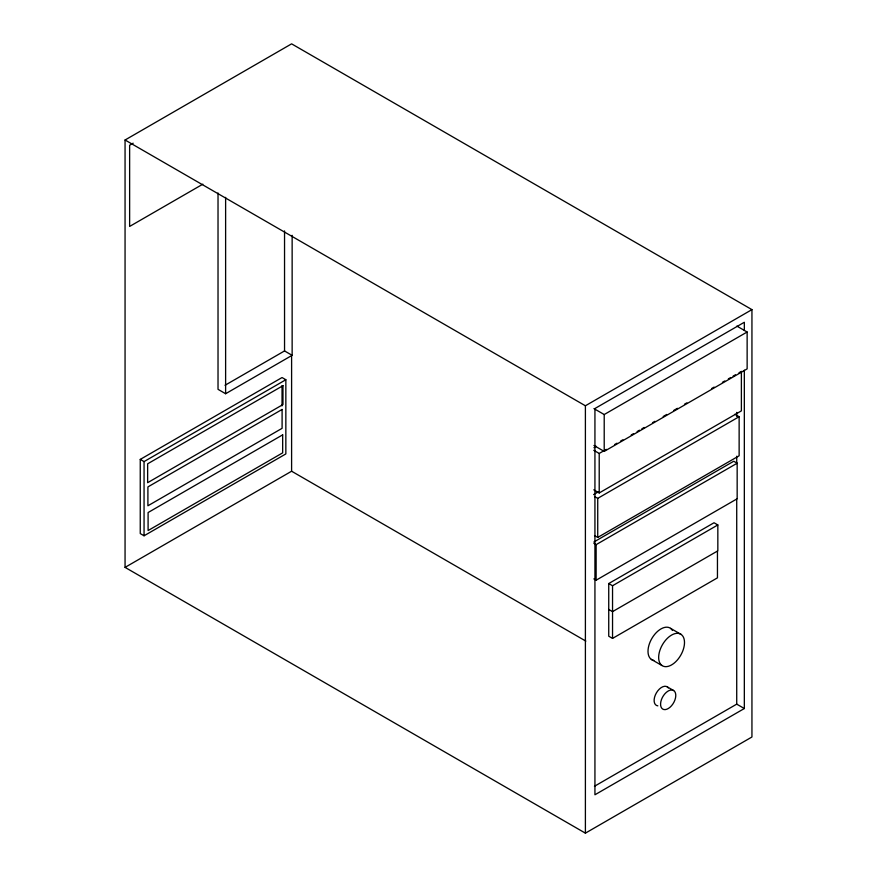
<?xml version="1.0" encoding="UTF-8"?>
<svg xmlns="http://www.w3.org/2000/svg" width="877" height="877" viewBox="0 0 877 877"><rect width="100%" height="100%" fill="white"/><g stroke="black" fill="none" stroke-linecap="round" stroke-linejoin="round"><path stroke-width="1.32" d="M125.06 140.002L291.602 43.85L751.94 309.625L751.94 736.998L585.397 833.15L125.06 567.375L125.06 140.002L585.397 405.777L751.94 309.625M133.172 143.192L129.632 145.242L129.632 226.441L202.839 184.181M225.016 385.288L284.543 350.932L292.14 355.317L292.14 235.321M218.022 192.973L218.022 389.333L225.619 393.729L292.14 355.317M140.254 459.405L282.043 377.548L285.847 379.741L285.847 453.924L144.058 535.781L140.254 533.589L140.254 459.405L144.058 461.598L285.847 379.741M125.06 567.375L291.602 471.223L585.836 641.098M593.937 408.605L604.209 414.536L747.138 332.01L747.138 368.888L604.209 451.403L593.937 445.483M593.97 447.698L596.349 446.327M593.773 450.318L599.21 453.453L606.314 449.342M614.613 444.562L616.98 443.192M620.532 441.142L622.9 439.772M631.199 434.981L633.567 433.611M637.119 431.561L639.486 430.19M641.854 428.831L644.233 427.461M652.521 422.67L654.889 421.3M663.187 416.509L666.739 414.459M673.843 410.359L677.406 408.309M684.509 404.198L686.877 402.839M711.762 388.467L714.13 387.097M722.418 382.317L724.797 380.947M728.348 378.897L730.716 377.527M733.084 376.156L735.452 374.786M739.004 372.736L741.383 371.366L741.383 410.875L599.21 492.951L593.773 489.815M593.586 494.606L598.3 491.887M594.529 496.525L597.73 498.366L739.136 416.718L739.136 455.788L597.73 537.426L594.529 535.584M593.893 541.986L733.742 461.247L737.162 463.22L737.162 498.772L596.13 580.201L593.85 578.886M593.85 543.323L596.13 544.65L737.162 463.22M717.452 551.063L717.452 577.844L612.541 638.412L608.737 636.22L608.737 583.545L714.031 522.758L717.835 524.95L717.835 550.844L612.541 611.642L608.737 609.449M608.737 583.545L612.541 585.737L717.835 524.95M594.442 786.285L736.724 704.143L744.332 708.528L744.332 370.204M744.332 708.528L594.935 794.781L594.935 408.518L744.332 322.265L744.332 330.486M736.866 326.091L747.138 332.01M734.882 414.262L739.136 416.718M670.565 628.349L681.21 634.488A18.274 10.557 -60 0 1 674.216 663.078A18.274 10.557 -60 0 1 659.296 652.433A18.274 10.557 -60 0 1 681.21 634.488M651.293 659.372L661.938 665.511M667.167 686.79L673.624 690.528A10.754 6.205 -60 0 1 670.061 707.224A10.754 6.205 -60 0 1 660.863 701.644A10.754 6.205 -60 0 1 673.624 690.528M736.724 412.387L736.724 416.498M736.724 456.215L736.724 463.067M736.724 498.684L736.724 704.143M612.541 585.737L612.541 638.412M604.209 414.536L604.209 451.403M599.21 453.453L599.21 492.951M597.73 498.366L597.73 537.426M596.13 544.65L596.13 580.201M585.397 405.777L585.397 833.15M291.602 356.161L291.602 471.223M284.543 230.925L284.543 350.932M282.043 385.639L282.043 405.876M225.619 197.358L225.619 393.729M144.058 461.598L144.058 535.781M657.838 705.853A10.754 6.205 -60 0 1 656.413 692.852A10.754 6.205 -60 0 1 668.351 687.941M653.858 660.436A18.274 10.557 -60 0 1 652.313 637.711A18.274 10.557 -60 0 1 672.462 630.464M282.964 385.683L147.643 463.812L147.643 482.69L282.964 404.56L282.964 385.683M282.098 409.449L147.906 486.921L147.906 505.788L282.098 428.316L282.098 409.449M282.668 434.849L148.092 512.541L148.092 530.541L282.668 452.85L282.668 434.849"/></g></svg>
